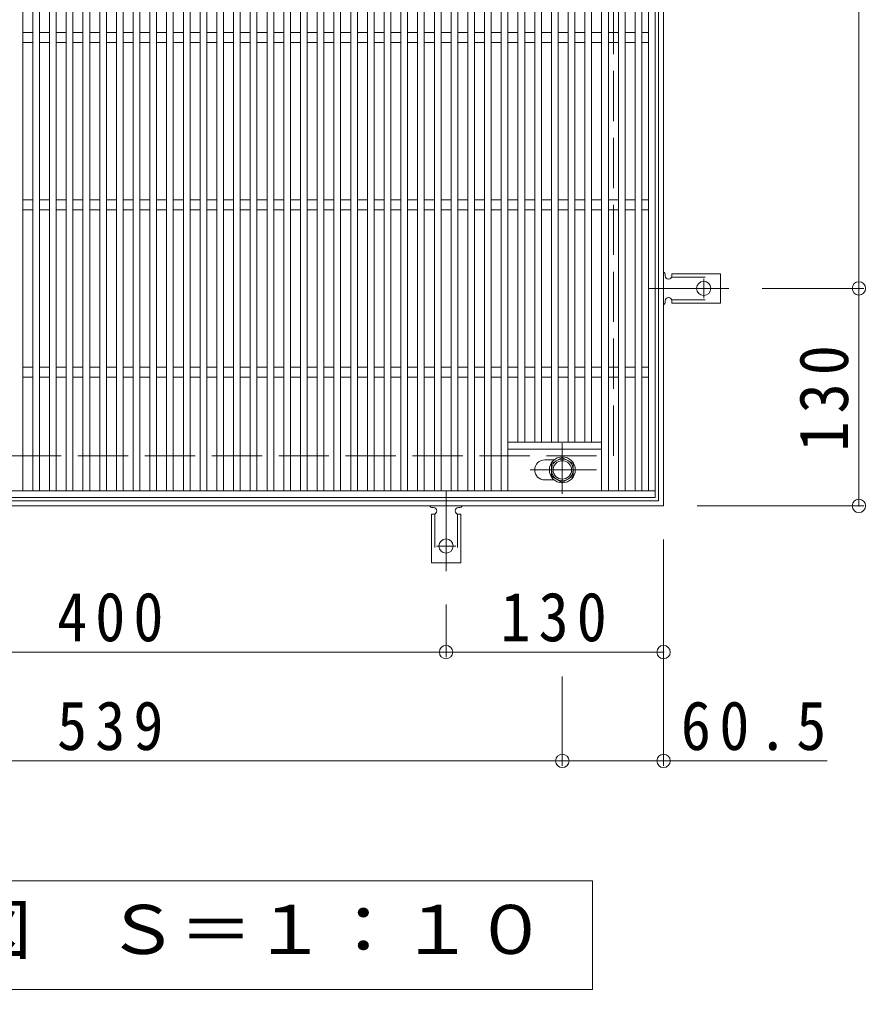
# Model space of a CAD drawing. Units: millimetres at full size, sheet at 1:10. Extents: x -1561 to 1646, y -1375 to 1309.
# Drawn here: x -55 to 451, y 107 to 687 of the extents above; entities that cross this region are included whole.
import ezdxf
from ezdxf.enums import TextEntityAlignment as Align

# ---------------------------------------------------------------- set-up
doc = ezdxf.new("R2010")
doc.units = ezdxf.units.MM
doc.header["$LTSCALE"] = 10
doc.header["$PDMODE"] = 32
doc.header["$PDSIZE"] = 8
for name, pattern in [('CHAIN1', [8, 5, -1, 1, -1]), ('CHAIN2', [12, 9, -1, 1, -1]), ('DASHED2', [3, 2, -1]), ('DASHED3', [4, 3, -1])]:
    doc.linetypes.add(name, pattern=pattern)
for name, color, linetype, lineweight in [('C-1', 2, 'Continuous', 9), ('C-2', 3, 'Continuous', 9), ('C-4', 7, 'Continuous', 9), ('C-5', 7, 'Continuous', 9), ('C-8', 4, 'Continuous', 9), ('C-A', 3, 'Continuous', 9)]:
    doc.layers.add(name, color=color, linetype=linetype, lineweight=lineweight)
doc.styles.add('ＭＳ ゴシック', font='')
doc.styles.get('ＭＳ ゴシック').set_extended_font_data('MS Gothic')

msp = doc.modelspace()

# ---------------------------------------------------------------- linework, layer by layer
at = {"layer": 'C-1'}
for points in [[(-330, 396.48), (330, 396.48), (330, 1056.48)], [(-327, 399.48), (327, 399.48), (327, 1053.48)]]:
    msp.add_lwpolyline(points, dxfattribs=at)
at = {"layer": 'C-1', "linetype": 'DASHED3'}
msp.add_lwpolyline([(-300, 426.48), (300, 426.48), (300, 1026.48)], dxfattribs=at)
at = {"layer": 'C-2'}
for p, q in [((325, 401.48), (325, 1051.48)), ((-53, 1047.48), (-53, 405.48)), ((-47, 1047.48), (-47, 405.48)), ((-43, 1047.48), (-43, 405.48)), ((-37, 1047.48), (-37, 405.48)), ((-33, 1047.48), (-33, 405.48)), ((-27, 1047.48), (-27, 405.48)), ((-23, 1047.48), (-23, 405.48)), ((-17, 1047.48), (-17, 405.48)), ((-13, 1047.48), (-13, 405.48)), ((-7, 1047.48), (-7, 405.48)), ((-3, 1047.48), (-3, 405.48)), ((3, 1047.48), (3, 405.48)), ((7, 1047.48), (7, 405.48)), ((13, 1047.48), (13, 405.48)), ((17, 1047.48), (17, 405.48)), ((23, 1047.48), (23, 405.48)), ((27, 1047.48), (27, 405.48)), ((33, 1047.48), (33, 405.48)), ((37, 1047.48), (37, 405.48)), ((43, 1047.48), (43, 405.48)), ((47, 1047.48), (47, 405.48)), ((53, 1047.48), (53, 405.48)), ((57, 1047.48), (57, 405.48)), ((63, 1047.48), (63, 405.48)), ((67, 1047.48), (67, 405.48)), ((73, 1047.48), (73, 405.48)), ((77, 1047.48), (77, 405.48)), ((83, 1047.48), (83, 405.48)), ((87, 1047.48), (87, 405.48)), ((93, 1047.48), (93, 405.48)), ((97, 1047.48), (97, 405.48)), ((103, 1047.48), (103, 405.48)), ((107, 1047.48), (107, 405.48)), ((113, 1047.48), (113, 405.48)), ((117, 1047.48), (117, 405.48)), ((123, 1047.48), (123, 405.48)), ((127, 1047.48), (127, 405.48)), ((133, 1047.48), (133, 405.48)), ((137, 1047.48), (137, 405.48)), ((143, 1047.48), (143, 405.48)), ((147, 1047.48), (147, 405.48)), ((153, 1047.48), (153, 405.48)), ((157, 1047.48), (157, 405.48)), ((163, 1047.48), (163, 405.48)), ((167, 1047.48), (167, 405.48)), ((173, 1047.48), (173, 405.48)), ((177, 1047.48), (177, 405.48)), ((183, 1047.48), (183, 405.48)), ((187, 1047.48), (187, 405.48)), ((193, 1047.48), (193, 405.48)), ((197, 1047.48), (197, 405.48)), ((203, 1047.48), (203, 405.48)), ((207, 1047.48), (207, 405.48)), ((213, 1047.48), (213, 405.48)), ((217, 1047.48), (217, 405.48)), ((223, 1047.48), (223, 405.48)), ((227, 1047.48), (227, 405.48)), ((233, 1047.48), (233, 405.48)), ((237, 1047.48), (237, 405.48)), ((293, 1047.48), (293, 405.48)), ((297, 1047.48), (297, 405.48)), ((303, 1047.48), (303, 405.48)), ((307, 1047.48), (307, 405.48)), ((313, 1047.48), (313, 405.48)), ((317, 1047.48), (317, 405.48)), ((321, 405.48), (321, 1047.48)), ((243, 1018.48), (243, 434.49)), ((247, 1018.48), (247, 434.49)), ((253, 1018.48), (253, 434.49)), ((257, 1018.48), (257, 434.49)), ((263, 1018.48), (263, 434.49)), ((267, 1018.48), (267, 434.49)), ((273, 1018.48), (273, 434.49)), ((277, 1018.48), (277, 434.49)), ((283, 1018.48), (283, 434.49)), ((287, 1018.48), (287, 434.49)), ((-47, 679.48), (-53, 679.48)), ((-37, 679.48), (-43, 679.48)), ((-27, 679.48), (-33, 679.48)), ((-17, 679.48), (-23, 679.48)), ((-7, 679.48), (-13, 679.48)), ((3, 679.48), (-3, 679.48)), ((13, 679.48), (7, 679.48)), ((23, 679.48), (17, 679.48)), ((33, 679.48), (27, 679.48)), ((43, 679.48), (37, 679.48)), ((53, 679.48), (47, 679.48)), ((63, 679.48), (57, 679.48)), ((73, 679.48), (67, 679.48)), ((83, 679.48), (77, 679.48)), ((93, 679.48), (87, 679.48)), ((103, 679.48), (97, 679.48)), ((113, 679.48), (107, 679.48)), ((123, 679.48), (117, 679.48)), ((133, 679.48), (127, 679.48)), ((143, 679.48), (137, 679.48)), ((153, 679.48), (147, 679.48)), ((163, 679.48), (157, 679.48)), ((173, 679.48), (167, 679.48)), ((183, 679.48), (177, 679.48)), ((193, 679.48), (187, 679.48)), ((203, 679.48), (197, 679.48)), ((213, 679.48), (207, 679.48)), ((223, 679.48), (217, 679.48)), ((233, 679.48), (227, 679.48)), ((243, 679.48), (237, 679.48)), ((253, 679.48), (247, 679.48)), ((263, 679.48), (257, 679.48)), ((273, 679.48), (267, 679.48)), ((283, 679.48), (277, 679.48)), ((293, 679.48), (287, 679.48)), ((303, 679.48), (297, 679.48)), ((313, 679.48), (307, 679.48)), ((321, 679.48), (317, 679.48)), ((-47, 673.48), (-53, 673.48)), ((-37, 673.48), (-43, 673.48)), ((-27, 673.48), (-33, 673.48)), ((-17, 673.48), (-23, 673.48)), ((-7, 673.48), (-13, 673.48)), ((3, 673.48), (-3, 673.48)), ((13, 673.48), (7, 673.48)), ((23, 673.48), (17, 673.48)), ((33, 673.48), (27, 673.48)), ((43, 673.48), (37, 673.48)), ((53, 673.48), (47, 673.48)), ((63, 673.48), (57, 673.48)), ((73, 673.48), (67, 673.48)), ((83, 673.48), (77, 673.48)), ((93, 673.48), (87, 673.48)), ((103, 673.48), (97, 673.48)), ((113, 673.48), (107, 673.48)), ((123, 673.48), (117, 673.48)), ((133, 673.48), (127, 673.48)), ((143, 673.48), (137, 673.48)), ((153, 673.48), (147, 673.48)), ((163, 673.48), (157, 673.48)), ((173, 673.48), (167, 673.48)), ((183, 673.48), (177, 673.48)), ((193, 673.48), (187, 673.48)), ((203, 673.48), (197, 673.48)), ((213, 673.48), (207, 673.48)), ((223, 673.48), (217, 673.48)), ((233, 673.48), (227, 673.48)), ((243, 673.48), (237, 673.48)), ((253, 673.48), (247, 673.48)), ((263, 673.48), (257, 673.48)), ((273, 673.48), (267, 673.48)), ((283, 673.48), (277, 673.48)), ((293, 673.48), (287, 673.48)), ((303, 673.48), (297, 673.48)), ((313, 673.48), (307, 673.48)), ((321, 673.48), (317, 673.48)), ((-47, 579.48), (-53, 579.48)), ((-37, 579.48), (-43, 579.48)), ((-27, 579.48), (-33, 579.48)), ((-17, 579.48), (-23, 579.48)), ((-7, 579.48), (-13, 579.48)), ((3, 579.48), (-3, 579.48)), ((13, 579.48), (7, 579.48)), ((23, 579.48), (17, 579.48)), ((33, 579.48), (27, 579.48)), ((43, 579.48), (37, 579.48)), ((53, 579.48), (47, 579.48)), ((63, 579.48), (57, 579.48)), ((73, 579.48), (67, 579.48)), ((83, 579.48), (77, 579.48)), ((93, 579.48), (87, 579.48)), ((103, 579.48), (97, 579.48)), ((113, 579.48), (107, 579.48)), ((123, 579.48), (117, 579.48)), ((133, 579.48), (127, 579.48)), ((143, 579.48), (137, 579.48)), ((153, 579.48), (147, 579.48)), ((163, 579.48), (157, 579.48)), ((173, 579.48), (167, 579.48)), ((183, 579.48), (177, 579.48)), ((193, 579.48), (187, 579.48)), ((203, 579.48), (197, 579.48)), ((213, 579.48), (207, 579.48)), ((223, 579.48), (217, 579.48)), ((233, 579.48), (227, 579.48)), ((243, 579.48), (237, 579.48)), ((253, 579.48), (247, 579.48)), ((263, 579.48), (257, 579.48)), ((273, 579.48), (267, 579.48)), ((283, 579.48), (277, 579.48)), ((293, 579.48), (287, 579.48)), ((303, 579.48), (297, 579.48)), ((313, 579.48), (307, 579.48)), ((321, 579.48), (317, 579.48)), ((-47, 573.48), (-53, 573.48)), ((-37, 573.48), (-43, 573.48)), ((-27, 573.48), (-33, 573.48)), ((-17, 573.48), (-23, 573.48)), ((-7, 573.48), (-13, 573.48)), ((3, 573.48), (-3, 573.48)), ((13, 573.48), (7, 573.48)), ((23, 573.48), (17, 573.48)), ((33, 573.48), (27, 573.48)), ((43, 573.48), (37, 573.48)), ((53, 573.48), (47, 573.48)), ((63, 573.48), (57, 573.48)), ((73, 573.48), (67, 573.48)), ((83, 573.48), (77, 573.48)), ((93, 573.48), (87, 573.48)), ((103, 573.48), (97, 573.48)), ((113, 573.48), (107, 573.48)), ((123, 573.48), (117, 573.48)), ((133, 573.48), (127, 573.48)), ((143, 573.48), (137, 573.48)), ((153, 573.48), (147, 573.48)), ((163, 573.48), (157, 573.48)), ((173, 573.48), (167, 573.48)), ((183, 573.48), (177, 573.48)), ((193, 573.48), (187, 573.48)), ((203, 573.48), (197, 573.48)), ((213, 573.48), (207, 573.48)), ((223, 573.48), (217, 573.48)), ((233, 573.48), (227, 573.48)), ((243, 573.48), (237, 573.48)), ((253, 573.48), (247, 573.48)), ((263, 573.48), (257, 573.48)), ((273, 573.48), (267, 573.48)), ((283, 573.48), (277, 573.48)), ((293, 573.48), (287, 573.48)), ((303, 573.48), (297, 573.48)), ((313, 573.48), (307, 573.48)), ((321, 573.48), (317, 573.48)), ((-47, 479.48), (-53, 479.48)), ((-37, 479.48), (-43, 479.48)), ((-27, 479.48), (-33, 479.48)), ((-17, 479.48), (-23, 479.48)), ((-7, 479.48), (-13, 479.48)), ((3, 479.48), (-3, 479.48)), ((13, 479.48), (7, 479.48)), ((23, 479.48), (17, 479.48)), ((33, 479.48), (27, 479.48)), ((43, 479.48), (37, 479.48)), ((53, 479.48), (47, 479.48)), ((63, 479.48), (57, 479.48)), ((73, 479.48), (67, 479.48)), ((83, 479.48), (77, 479.48)), ((93, 479.48), (87, 479.48)), ((103, 479.48), (97, 479.48)), ((113, 479.48), (107, 479.48)), ((123, 479.48), (117, 479.48)), ((133, 479.48), (127, 479.48)), ((143, 479.48), (137, 479.48)), ((153, 479.48), (147, 479.48)), ((163, 479.48), (157, 479.48)), ((173, 479.48), (167, 479.48)), ((183, 479.48), (177, 479.48)), ((193, 479.48), (187, 479.48)), ((203, 479.48), (197, 479.48)), ((213, 479.48), (207, 479.48)), ((223, 479.48), (217, 479.48)), ((233, 479.48), (227, 479.48)), ((243, 479.48), (237, 479.48)), ((253, 479.48), (247, 479.48)), ((263, 479.48), (257, 479.48)), ((273, 479.48), (267, 479.48)), ((283, 479.48), (277, 479.48)), ((293, 479.48), (287, 479.48)), ((303, 479.48), (297, 479.48)), ((313, 479.48), (307, 479.48)), ((321, 479.48), (317, 479.48)), ((-47, 473.48), (-53, 473.48)), ((-37, 473.48), (-43, 473.48)), ((-27, 473.48), (-33, 473.48)), ((-17, 473.48), (-23, 473.48)), ((-7, 473.48), (-13, 473.48)), ((3, 473.48), (-3, 473.48)), ((13, 473.48), (7, 473.48)), ((23, 473.48), (17, 473.48)), ((33, 473.48), (27, 473.48)), ((43, 473.48), (37, 473.48)), ((53, 473.48), (47, 473.48)), ((63, 473.48), (57, 473.48)), ((73, 473.48), (67, 473.48)), ((83, 473.48), (77, 473.48)), ((93, 473.48), (87, 473.48)), ((103, 473.48), (97, 473.48)), ((113, 473.48), (107, 473.48)), ((123, 473.48), (117, 473.48)), ((133, 473.48), (127, 473.48)), ((143, 473.48), (137, 473.48)), ((153, 473.48), (147, 473.48)), ((163, 473.48), (157, 473.48)), ((173, 473.48), (167, 473.48)), ((183, 473.48), (177, 473.48)), ((193, 473.48), (187, 473.48)), ((203, 473.48), (197, 473.48)), ((213, 473.48), (207, 473.48)), ((223, 473.48), (217, 473.48)), ((233, 473.48), (227, 473.48)), ((243, 473.48), (237, 473.48)), ((253, 473.48), (247, 473.48)), ((263, 473.48), (257, 473.48)), ((273, 473.48), (267, 473.48)), ((283, 473.48), (277, 473.48)), ((293, 473.48), (287, 473.48)), ((303, 473.48), (297, 473.48)), ((313, 473.48), (307, 473.48)), ((321, 473.48), (317, 473.48)), ((293, 434.49), (237, 434.49)), ((293, 430.49), (237, 430.49)), ((259, 423.98), (264.59, 423.98)), ((259, 411.98), (264.6, 411.98)), ((-325, 405.48), (325, 405.48)), ((-325, 401.48), (325, 401.48))]:
    msp.add_line(p, q, dxfattribs=at)
msp.add_arc((259, 417.98), 6, 90, 270, dxfattribs=at)
at = {"layer": 'C-4'}
for p, q in [((446.76, 926.48), (446.76, 526.49)), ((449.76, 526.49), (389, 526.49)), ((446.76, 526.49), (446.76, 396.48)), ((449.76, 396.48), (350, 396.48)), ((330, 241.08), (330, 376.48)), ((200, 306.08), (200, 337.48)), ((-200, 309.08), (200, 309.08)), ((200, 309.08), (330, 309.08)), ((269.5, 241.08), (269.5, 294.51)), ((-269.5, 244.08), (269.5, 244.08)), ((269.5, 244.08), (330, 244.08)), ((330, 244.08), (427.84, 244.08))]:
    msp.add_line(p, q, dxfattribs=at)
for p in [(446.76, 526.49), (446.76, 396.48), (200, 309.08), (330, 309.08), (269.5, 244.08), (330, 244.08)]:
    msp.add_point(p, dxfattribs=at)
at = {"layer": 'C-5'}
msp.add_lwpolyline([(-287.5, 107.36), (-287.5, 172.36), (287.5, 172.36), (287.5, 107.36)], close=True, dxfattribs=at)
at = {"layer": 'C-8', "linetype": 'CHAIN1'}
for p, q in [((269.5, 433.96), (269.5, 403.6)), ((289.97, 417.99), (250.28, 417.99))]:
    msp.add_line(p, q, dxfattribs=at)
at = {"layer": 'C-8'}
msp.add_line((269.5, 410.48), (276, 414.23), dxfattribs=at)
for points in [[(276, 414.23), (276, 421.74), (269.5, 425.49), (263, 421.74)], [(263, 421.74), (263, 414.23), (269.5, 410.48)]]:
    msp.add_lwpolyline(points, dxfattribs=at)
for radius in [7.75, 6.5, 5.5]:
    msp.add_circle((269.5, 417.99), radius, dxfattribs=at)
at = {"layer": 'C-A'}
for p, q in [((331, 534.49), (331, 533.99)), ((335, 535.24), (335, 533.99)), ((335, 535.24), (364, 535.24)), ((364, 517.74), (364, 535.24)), ((331, 518.99), (331, 518.48)), ((335, 517.74), (335, 518.99)), ((335, 517.74), (364, 517.74)), ((192.5, 395.48), (191.99, 395.48)), ((208, 395.48), (207.5, 395.48)), ((191.25, 391.48), (192.5, 391.48)), ((191.25, 391.48), (191.25, 362.48)), ((208.75, 391.48), (207.5, 391.48)), ((208.75, 391.48), (208.75, 362.48)), ((191.25, 362.48), (208.75, 362.48))]:
    msp.add_line(p, q, dxfattribs=at)
at = {"layer": 'C-A', "linetype": 'DASHED2'}
for p, q in [((334.85, 533.24), (364, 533.24)), ((334.85, 519.74), (364, 519.74)), ((193.25, 391.63), (193.25, 362.48)), ((206.75, 391.63), (206.75, 362.48))]:
    msp.add_line(p, q, dxfattribs=at)
at = {"layer": 'C-A', "color": 7, "linetype": 'CHAIN2'}
for p, q in [((354, 532.26), (354, 520.71)), ((321, 526.49), (369, 526.49)), ((200, 405.49), (200, 357.48)), ((205.78, 372.49), (194.22, 372.49))]:
    msp.add_line(p, q, dxfattribs=at)
at = {"layer": 'C-A'}
for centre in [(354, 526.49), (200, 372.49)]:
    msp.add_circle(centre, 4.25, dxfattribs=at)
for centre, start, end in [((329, 534.49), 0.27597, 60.00049), ((333, 533.99), 180, 0), ((329, 518.49), 299.99928, 359.75838), ((333, 518.99), 0, 179.86671), ((192, 397.48), 209.99928, 269.75838), ((192.5, 393.48), 270, 89.86671), ((207.5, 393.48), 90, 270), ((208, 397.48), 270.27597, 330.00049)]:
    msp.add_arc(centre, 2, start, end, dxfattribs=at)

# ---------------------------------------------------------------- texts
at = {"layer": 'C-4', "color": 2, "insert": (440.76, 428.99), "char_height": 29.33, "attachment_point": 7, "rotation": 90, "style": 'ＭＳ ゴシック'}
msp.add_mtext('\\T1.27;\\W0.9;130', dxfattribs=at)
at = {"layer": 'C-4', "color": 2, "char_height": 29.33, "attachment_point": 7, "style": 'ＭＳ ゴシック'}
for s, insert in [('\\T1.27;\\W0.9;400', (-32.5, 315.08)), ('\\T1.27;\\W0.9;130', (232.5, 315.08)), ('\\T1.27;\\W0.9;539', (-32.5, 250.08)), ('\\T1.28;\\W0.9;60.5', (340.34, 250.08))]:
    msp.add_mtext(s, dxfattribs=dict(at, insert=insert))
at = {"layer": 'C-5', "color": 2, "style": 'ＭＳ ゴシック', "width": 1.1}
msp.add_text('平面詳細図\u3000Ｓ＝１：１０', height=29.33, dxfattribs=at).set_placement((-267.5, 119.86), align=Align.BOTTOM_LEFT)

doc.saveas('drawing.dxf')
